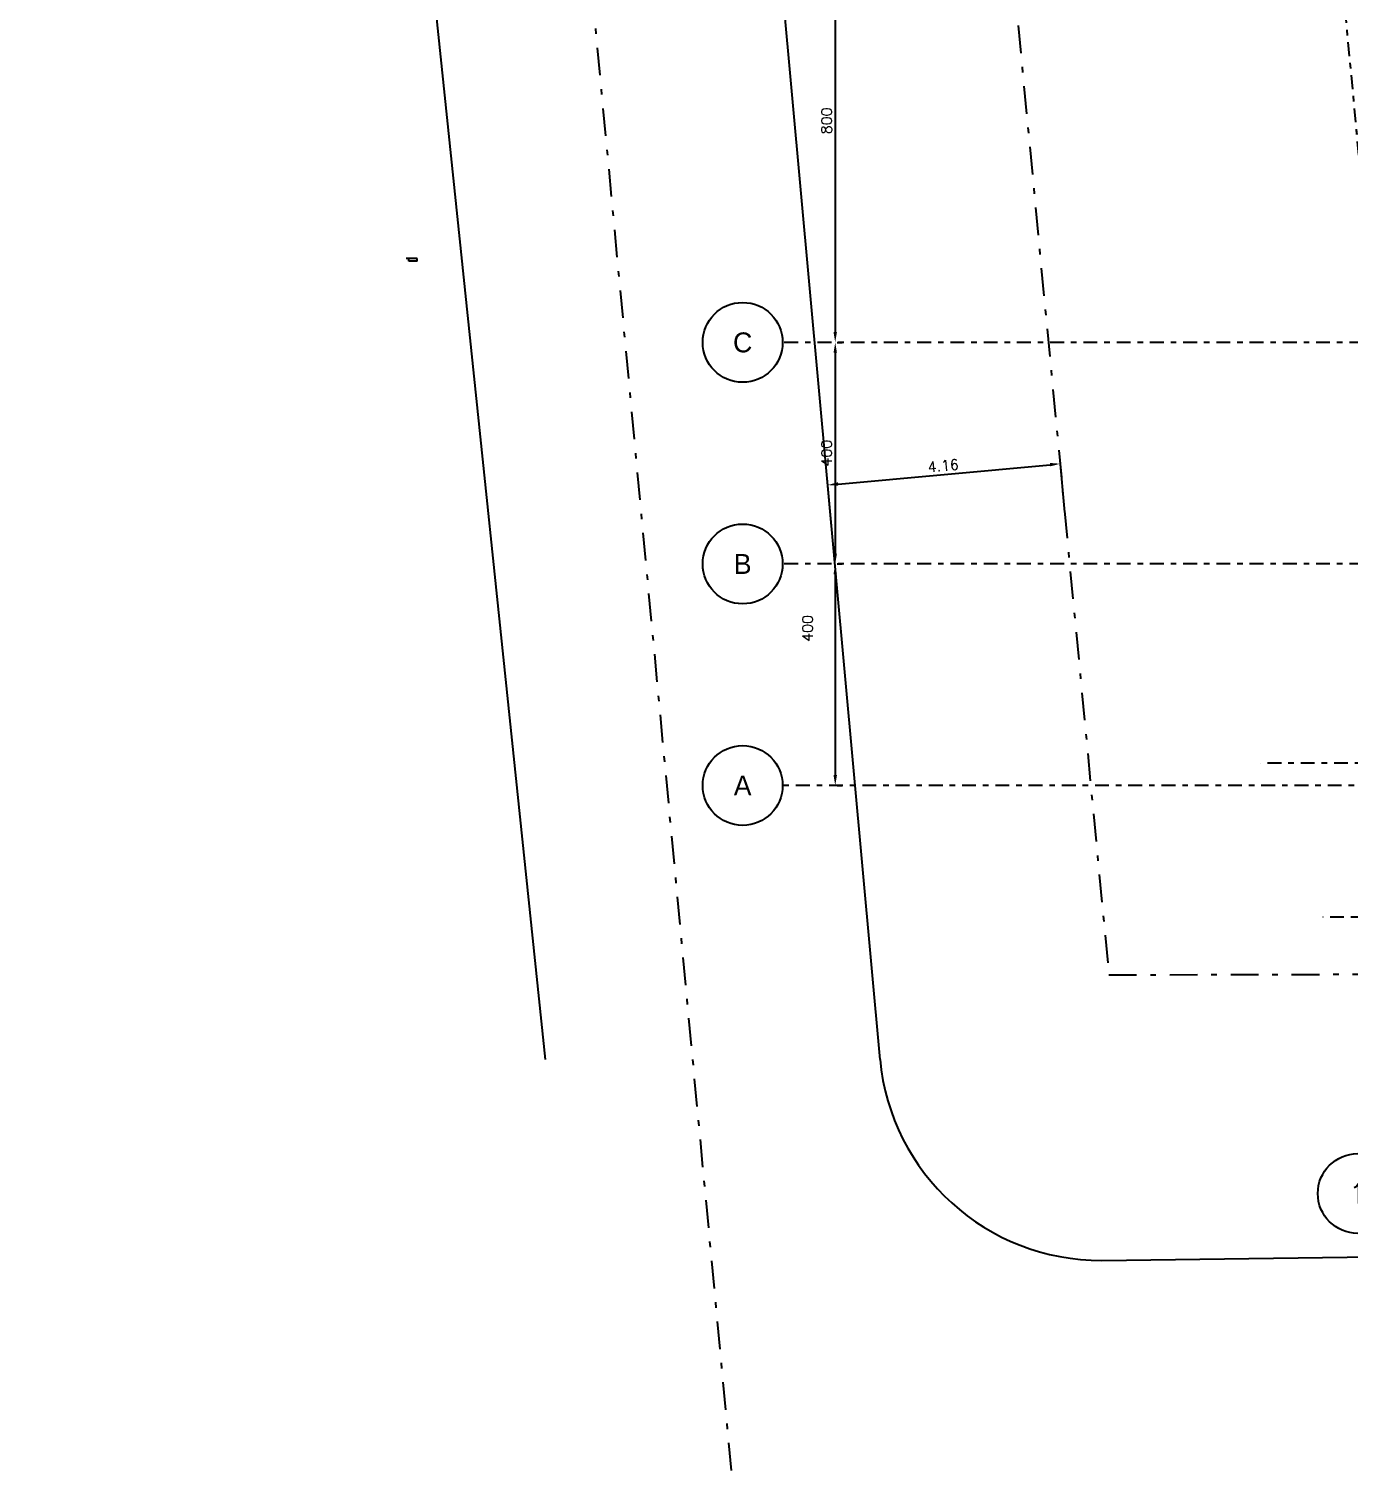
# Model space of a CAD drawing. Header units: millimetres. Extents: x 340 to 1003762, y 22 to 362022.
# Drawn here: x 340.17 to 363.99, y 21.86 to 48.01 of the extents above; entities that cross this region are included whole.
import ezdxf
from ezdxf.enums import TextEntityAlignment as Align
from ezdxf.xclip import XClip

# ---------------------------------------------------------------- set-up
doc = ezdxf.new("R2010")
doc.units = ezdxf.units.MM
doc.header["$XCLIPFRAME"] = 0
for name, pattern in [('LSBB_P_002 - PLANTA 1° NIVEL SALA DE VENTAS$0$DASHDOT', [1, 0.5, -0.25, 0, -0.25]), ('LSBB_P_002 - PLANTA 1° NIVEL SALA DE VENTAS$0$DASHDOT2', [0.5, 0.25, -0.125, 0, -0.125]), ('LSBB_P_002 - PLANTA 1° NIVEL SALA DE VENTAS$0$HIDDEN', [0.375, 0.25, -0.125])]:
    doc.linetypes.add(name, pattern=pattern)
for name, color, linetype in [('LSBB_P_002 - PLANTA 1° NIVEL SALA DE VENTAS$0$04', 3, 'Continuous'), ('LSBB_P_002 - PLANTA 1° NIVEL SALA DE VENTAS$0$COTAS 125', 2, 'Continuous'), ('LSBB_P_002 - PLANTA 1° NIVEL SALA DE VENTAS$0$DJAMB', 8, 'Continuous'), ('LSBB_P_002 - PLANTA 1° NIVEL SALA DE VENTAS$0$EJE', 4, 'LSBB_P_002 - PLANTA 1° NIVEL SALA DE VENTAS$0$DASHDOT2'), ('LSBB_P_002 - PLANTA 1° NIVEL SALA DE VENTAS$0$EJES', 8, 'LSBB_P_002 - PLANTA 1° NIVEL SALA DE VENTAS$0$DASHDOT2'), ('LSBB_P_002 - PLANTA 1° NIVEL SALA DE VENTAS$0$EJES-CALLE', 1, 'LSBB_P_002 - PLANTA 1° NIVEL SALA DE VENTAS$0$DASHDOT'), ('LSBB_P_002 - PLANTA 1° NIVEL SALA DE VENTAS$0$LISIADO', 8, 'Continuous'), ('LSBB_P_002 - PLANTA 1° NIVEL SALA DE VENTAS$0$MUROS', 5, 'Continuous'), ('LSBB_P_002 - PLANTA 1° NIVEL SALA DE VENTAS$0$PAVIMENTOS', 8, 'Continuous'), ('XREF', 7, 'Continuous')]:
    doc.layers.add(name, color=color, linetype=linetype)
doc.styles.add('LSBB_P_002 - PLANTA 1° NIVEL SALA DE VENTAS$0$DIM', font='dim', dxfattribs={"width": 0.75})
doc.styles.add('LSBB_P_002 - PLANTA 1° NIVEL SALA DE VENTAS$0$ROMANS', font='romans')
doc.styles.add('LSBB_P_002 - PLANTA 1° NIVEL SALA DE VENTAS$0$STANDARD', font='txt')
doc.dimstyles.new('LSBB_P_002 - PLANTA 1° NIVEL SALA DE VENTAS$0$DIMENSION-125', dxfattribs={"dimscale": 125, "dimtxt": 0.0015, "dimasz": 0.0015, "dimexe": 0.001, "dimexo": 0.0005, "dimgap": 0.0005, "dimtad": 1, "dimdec": 0, "dimlfac": 100, "dimzin": 0, "dimdsep": 46, "dimtxsty": 'LSBB_P_002 - PLANTA 1° NIVEL SALA DE VENTAS$0$ROMANS', "dimcen": 0.004, "dimclrd": 4, "dimclre": 8, "dimclrt": 3, "dimadec": 0, "dimazin": 0, "dimtfac": 1, "dimtdec": 0, "dimtix": 1, "dimtofl": 0, "dimtmove": 2, "dimatfit": 3, "dimfxl": 0, "dimtolj": 1, "dimtzin": 0, "dimarcsym": 0})

# ---------------------------------------------------------------- blocks, each defined once
blk = doc.blocks.new('LSBB_P_002 - PLANTA 1° NIVEL SALA DE VENTAS$0$COLNUMC')
at = {"linetype": 'Continuous'}
blk.add_circle((0, 0), 0.5, dxfattribs=at)
at = {"linetype": 'Continuous', "style": 'LSBB_P_002 - PLANTA 1° NIVEL SALA DE VENTAS$0$DIM', "width": 0.75}
blk.add_attdef('COLUMN', text='', height=0.375, dxfattribs=at).set_placement((0, 0), align=Align.MIDDLE)
blk = doc.blocks.new('*D114')
at = {"layer": 'LSBB_P_002 - PLANTA 1° NIVEL SALA DE VENTAS$0$COTAS 125', "color": 8, "linetype": 'Continuous', "lineweight": -2, "transparency": 16777216}
for p, q in [((770.04, 257.166), (770.133, 257.166)), ((770.04, 253.166), (770.133, 253.166))]:
    blk.add_line(p, q, dxfattribs=at)
at = {"layer": 'LSBB_P_002 - PLANTA 1° NIVEL SALA DE VENTAS$0$COTAS 125', "linetype": 'Continuous', "lineweight": -2, "transparency": 16777216}
blk.add_line((770.008, 256.978), (770.008, 253.353), dxfattribs=at)
at = {"layer": 'LSBB_P_002 - PLANTA 1° NIVEL SALA DE VENTAS$0$COTAS 125', "transparency": 16777216}
for points in [[(769.977, 256.978), (770.039, 256.978), (770.008, 257.166)], [(769.977, 253.353), (770.039, 253.353), (770.008, 253.166)]]:
    blk.add_solid(points, dxfattribs=at)
at = {"layer": 'LSBB_P_002 - PLANTA 1° NIVEL SALA DE VENTAS$0$COTAS 125', "color": 2, "transparency": 16777216, "insert": (769.852, 255.166), "char_height": 0.1875, "attachment_point": 5, "rotation": 90, "style": 'LSBB_P_002 - PLANTA 1° NIVEL SALA DE VENTAS$0$ROMANS'}
blk.add_mtext('\\A1;400', dxfattribs=at)
blk = doc.blocks.new('*D115')
at = {"layer": 'LSBB_P_002 - PLANTA 1° NIVEL SALA DE VENTAS$0$COTAS 125', "linetype": 'Continuous', "lineweight": -2, "transparency": 16777216}
blk.add_line((770.059, 254.609), (773.885, 254.958), dxfattribs=at)
at = {"layer": 'LSBB_P_002 - PLANTA 1° NIVEL SALA DE VENTAS$0$COTAS 125', "color": 8, "linetype": 'Continuous', "lineweight": -2, "transparency": 16777216}
for p, q in [((774.151, 254.102), (774.06, 255.099)), ((769.952, 253.719), (769.861, 254.716))]:
    blk.add_line(p, q, dxfattribs=at)
at = {"layer": 'LSBB_P_002 - PLANTA 1° NIVEL SALA DE VENTAS$0$COTAS 125', "transparency": 16777216}
for points in [[(773.882, 254.989), (773.888, 254.927), (774.071, 254.975)], [(770.056, 254.64), (770.061, 254.577), (769.872, 254.591)]]:
    blk.add_solid(points, dxfattribs=at)
at = {"layer": 'LSBB_P_002 - PLANTA 1° NIVEL SALA DE VENTAS$0$COTAS 125', "color": 2, "transparency": 16777216, "insert": (771.957, 254.939), "char_height": 0.1875, "attachment_point": 5, "rotation": 5.2136, "style": 'LSBB_P_002 - PLANTA 1° NIVEL SALA DE VENTAS$0$ROMANS'}
blk.add_mtext('\\A1;4.16', dxfattribs=at)
blk = doc.blocks.new('*D116')
at = {"layer": 'LSBB_P_002 - PLANTA 1° NIVEL SALA DE VENTAS$0$COTAS 125', "color": 8, "linetype": 'Continuous', "lineweight": -2, "transparency": 16777216}
for p, q in [((770.04, 253.166), (770.133, 253.166)), ((770.04, 249.166), (770.133, 249.166))]:
    blk.add_line(p, q, dxfattribs=at)
at = {"layer": 'LSBB_P_002 - PLANTA 1° NIVEL SALA DE VENTAS$0$COTAS 125', "linetype": 'Continuous', "lineweight": -2, "transparency": 16777216}
blk.add_line((770.008, 252.978), (770.008, 249.353), dxfattribs=at)
at = {"layer": 'LSBB_P_002 - PLANTA 1° NIVEL SALA DE VENTAS$0$COTAS 125', "transparency": 16777216}
for points in [[(769.977, 252.978), (770.039, 252.978), (770.008, 253.166)], [(769.977, 249.353), (770.039, 249.353), (770.008, 249.166)]]:
    blk.add_solid(points, dxfattribs=at)
at = {"layer": 'LSBB_P_002 - PLANTA 1° NIVEL SALA DE VENTAS$0$COTAS 125', "color": 2, "transparency": 16777216, "insert": (769.508, 252.002), "char_height": 0.1875, "attachment_point": 5, "rotation": 90, "style": 'LSBB_P_002 - PLANTA 1° NIVEL SALA DE VENTAS$0$ROMANS'}
blk.add_mtext('\\A1;400', dxfattribs=at)
blk = doc.blocks.new('*D118')
at = {"layer": 'LSBB_P_002 - PLANTA 1° NIVEL SALA DE VENTAS$0$COTAS 125', "color": 8, "linetype": 'Continuous', "lineweight": -2, "transparency": 16777216}
for p, q in [((770.04, 265.166), (770.133, 265.166)), ((770.04, 257.166), (770.133, 257.166))]:
    blk.add_line(p, q, dxfattribs=at)
at = {"layer": 'LSBB_P_002 - PLANTA 1° NIVEL SALA DE VENTAS$0$COTAS 125', "linetype": 'Continuous', "lineweight": -2, "transparency": 16777216}
blk.add_line((770.008, 264.978), (770.008, 257.353), dxfattribs=at)
at = {"layer": 'LSBB_P_002 - PLANTA 1° NIVEL SALA DE VENTAS$0$COTAS 125', "transparency": 16777216}
for points in [[(769.977, 264.978), (770.039, 264.978), (770.008, 265.166)], [(769.977, 257.353), (770.039, 257.353), (770.008, 257.166)]]:
    blk.add_solid(points, dxfattribs=at)
at = {"layer": 'LSBB_P_002 - PLANTA 1° NIVEL SALA DE VENTAS$0$COTAS 125', "color": 2, "transparency": 16777216, "insert": (769.852, 261.166), "char_height": 0.1875, "attachment_point": 5, "rotation": 90, "style": 'LSBB_P_002 - PLANTA 1° NIVEL SALA DE VENTAS$0$ROMANS'}
blk.add_mtext('\\A1;800', dxfattribs=at)
blk = doc.blocks.new('LSBB_P_002 - PLANTA 1° NIVEL SALA DE VENTAS', base_point=(223.57, 14.22))
at = {"layer": 'LSBB_P_002 - PLANTA 1° NIVEL SALA DE VENTAS$0$DJAMB', "linetype": 'LSBB_P_002 - PLANTA 1° NIVEL SALA DE VENTAS$0$HIDDEN'}
blk.add_line((874.814, 246.791), (778.806, 246.791), dxfattribs=at)
at = {"layer": 'LSBB_P_002 - PLANTA 1° NIVEL SALA DE VENTAS$0$EJE', "color": 2}
for p, q in [((770.982, 350.567), (780.846, 245.762)), ((772.543, 333.988), (780.571, 248.683))]:
    blk.add_line(p, q, dxfattribs=at)
at = {"layer": 'LSBB_P_002 - PLANTA 1° NIVEL SALA DE VENTAS$0$EJES', "color": 6, "linetype": 'Continuous'}
for p, q in [((762.463, 258.68), (762.312, 258.68)), ((762.463, 258.63), (762.312, 258.63))]:
    blk.add_line(p, q, dxfattribs=at)
at = {"layer": 'LSBB_P_002 - PLANTA 1° NIVEL SALA DE VENTAS$0$EJES'}
for p, q in [((879.738, 257.166), (769.057, 257.166)), ((879.738, 253.166), (769.057, 253.166)), ((796.061, 249.566), (777.683, 249.566)), ((878.748, 249.166), (769.057, 249.166))]:
    blk.add_line(p, q, dxfattribs=at)
at = {"layer": 'LSBB_P_002 - PLANTA 1° NIVEL SALA DE VENTAS$0$EJES-CALLE', "color": 1}
blk.add_line((757.542, 349.302), (769.108, 226.405), dxfattribs=at)
at = {"layer": 'LSBB_P_002 - PLANTA 1° NIVEL SALA DE VENTAS$0$LISIADO'}
blk.add_line((762.312, 258.68), (762.262, 258.68), dxfattribs=at)
at = {"layer": 'LSBB_P_002 - PLANTA 1° NIVEL SALA DE VENTAS$0$LISIADO', "color": 6}
for p, q in [((762.312, 258.63), (762.312, 258.68)), ((762.462, 258.63), (762.462, 258.68))]:
    blk.add_line(p, q, dxfattribs=at)
at = {"layer": 'LSBB_P_002 - PLANTA 1° NIVEL SALA DE VENTAS$0$MUROS', "color": 1, "linetype": 'LSBB_P_002 - PLANTA 1° NIVEL SALA DE VENTAS$0$DASHDOT'}
blk.add_line((774.946, 245.746), (867.91, 245.996), dxfattribs=at)
for points in [[(828.652, 353.16), (809.865, 352.541), (810.169, 346.903), (765.564, 343.84), (769.856, 299.022), (774.947, 245.746)], [(766.507, 333.988), (769.856, 299.022), (774.947, 245.746)]]:
    blk.add_lwpolyline(points, dxfattribs=at)
at = {"layer": 'LSBB_P_002 - PLANTA 1° NIVEL SALA DE VENTAS$0$PAVIMENTOS'}
for p, q in [((764.777, 244.221), (753.694, 350.567)), ((770.816, 244.221), (764.649, 311.983))]:
    blk.add_line(p, q, dxfattribs=at)
blk.add_lwpolyline([(774.819, 240.591), (784.115, 240.718), (887.206, 240.068)], dxfattribs=at)
blk.add_arc((774.799, 244.591), 4, 185.2997, 270.2848, dxfattribs=at)
at = {"layer": 'LSBB_P_002 - PLANTA 1° NIVEL SALA DE VENTAS$0$04', "color": 3}
ref = blk.add_blockref('LSBB_P_002 - PLANTA 1° NIVEL SALA DE VENTAS$0$COLNUMC', (768.337, 257.166), dxfattribs=dict(at, xscale=1.439999999999998, yscale=1.439999999999998, zscale=1.439999999999998, rotation=90.00000001175188))
ref.add_attrib('COLUMN', 'C', dxfattribs={"layer": '0', "height": 0.36, "rotation": 0, "style": 'LSBB_P_002 - PLANTA 1° NIVEL SALA DE VENTAS$0$STANDARD'}).set_placement((768.337, 257.166), align=Align.MIDDLE)
ref = blk.add_blockref('LSBB_P_002 - PLANTA 1° NIVEL SALA DE VENTAS$0$COLNUMC', (768.337, 253.166), dxfattribs=dict(at, xscale=1.439999999999998, yscale=1.439999999999998, zscale=1.439999999999998, rotation=90.00000001175188))
ref.add_attrib('COLUMN', 'B', dxfattribs={"layer": '0', "height": 0.36, "rotation": 0, "style": 'LSBB_P_002 - PLANTA 1° NIVEL SALA DE VENTAS$0$STANDARD'}).set_placement((768.337, 253.166), align=Align.MIDDLE)
ref = blk.add_blockref('LSBB_P_002 - PLANTA 1° NIVEL SALA DE VENTAS$0$COLNUMC', (768.337, 249.166), dxfattribs=dict(at, xscale=1.439999999999998, yscale=1.439999999999998, zscale=1.439999999999998, rotation=90.00000001175191))
ref.add_attrib('COLUMN', 'A', dxfattribs={"layer": '0', "height": 0.36, "rotation": 0, "style": 'LSBB_P_002 - PLANTA 1° NIVEL SALA DE VENTAS$0$STANDARD'}).set_placement((768.337, 249.166), align=Align.MIDDLE)
ref = blk.add_blockref('LSBB_P_002 - PLANTA 1° NIVEL SALA DE VENTAS$0$COLNUMC', (779.439, 241.799), dxfattribs=dict(at, xscale=1.439999999999998, yscale=1.439999999999998, zscale=1.439999999999998, rotation=90.00000001175191))
ref.add_attrib('COLUMN', '1', dxfattribs={"layer": '0', "height": 0.36, "rotation": 0, "style": 'LSBB_P_002 - PLANTA 1° NIVEL SALA DE VENTAS$0$ROMANS'}).set_placement((779.439, 241.799), align=Align.MIDDLE)
at = {"layer": 'LSBB_P_002 - PLANTA 1° NIVEL SALA DE VENTAS$0$COTAS 125', "color": 2}
for base, p1, p2, picture, middle in [((770.008, 257.166), (769.977, 265.166), (769.977, 257.166), '*D118', (769.852, 261.166)), ((770.008, 253.166), (769.977, 257.166), (769.977, 253.166), '*D114', (769.852, 255.166))]:
    dim = blk.add_linear_dim(base=base, p1=p1, p2=p2, angle=90, dimstyle='LSBB_P_002 - PLANTA 1° NIVEL SALA DE VENTAS$0$DIMENSION-125', override={"dimclrd": 256, "dimclrt": 2, "dimfxl": 0.005}, dxfattribs=at)
    dim.commit()
    dim.dimension.update_dxf_attribs({"geometry": picture, "text_midpoint": middle})
dim = blk.add_aligned_dim(p1=(769.957, 253.657), p2=(774.157, 254.04), distance=0.939, text='4.16', dimstyle='LSBB_P_002 - PLANTA 1° NIVEL SALA DE VENTAS$0$DIMENSION-125', override={"dimclrd": 256, "dimclrt": 2, "dimfxl": 0.005}, dxfattribs=at)
dim.commit()
dim.dimension.update_dxf_attribs({"geometry": '*D115', "text_midpoint": (771.957, 254.939)})
dim = blk.add_linear_dim(base=(770.008, 249.166), p1=(769.977, 253.166), p2=(769.977, 249.166), angle=90, dimstyle='LSBB_P_002 - PLANTA 1° NIVEL SALA DE VENTAS$0$DIMENSION-125', override={"dimclrd": 256, "dimclrt": 2, "dimfxl": 0.005}, dxfattribs=at)
dim.commit()
dim.dimension.update_dxf_attribs({"geometry": '*D116', "text_midpoint": (769.508, 252.002), "dimtype": 128})

msp = doc.modelspace()

# ---------------------------------------------------------------- block references
at = {"layer": 'XREF'}
ref = msp.add_blockref('LSBB_P_002 - PLANTA 1° NIVEL SALA DE VENTAS', (-191.719, -200.6), dxfattribs=at)
XClip(ref).set_block_clipping_path([(755.454857474, 236.6800249606), (887.3150098981, 333.6713636781)])

doc.saveas('drawing.dxf')
